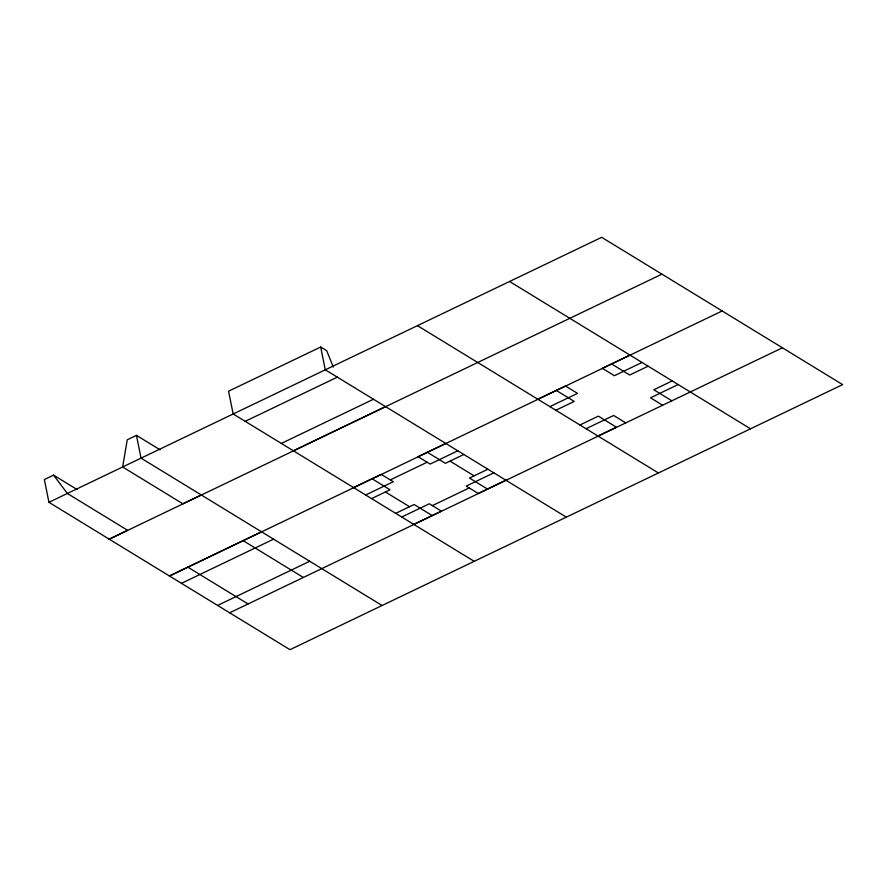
<?xml version="1.0" encoding="UTF-8"?>
<svg xmlns="http://www.w3.org/2000/svg" width="887" height="887" viewBox="0 0 887 887"><rect width="100%" height="100%" fill="white"/><g stroke="black" fill="none" stroke-linecap="round" stroke-linejoin="round"><path stroke-width="1.33" d="M77.18 489.58L53.564 475.144L44.35 479.557L48.94 502.308L289.982 649.683L842.65 384.625L601.696 237.317L48.94 502.308M160.081 449.82L136.465 435.384L127.251 439.797L122.628 466.972L182.866 503.794L201.282 494.968M333.279 367.074L326.704 350.709L320.684 347.028L228.569 391.2L233.159 413.963L474.201 561.338M245.211 421.325L337.315 377.152M281.345 443.422L373.46 399.25M109.179 539.141L127.595 530.304L67.357 493.471L53.564 475.144M293.397 450.784L385.512 406.612M109.278 539.196L661.935 274.138M169.417 575.973L261.521 531.79M353.536 487.551L381.266 474.368L393.318 481.73L365.677 494.979M445.74 443.445L418.11 456.694L430.162 464.056L457.792 450.807M537.755 399.205L565.485 386.011L577.537 393.373L549.907 406.634M629.97 355.088L602.328 368.338L614.381 375.711L642.011 362.45M169.506 576.029L722.173 310.971M390.302 479.889L427.146 462.216M181.458 583.336L273.573 539.163M371.609 498.605L390.025 489.768L371.952 478.725M463.812 454.488L445.396 463.324L427.323 452.27M555.827 410.249L574.255 401.412L556.182 390.369M648.131 366.198L629.715 375.035L611.642 363.98M395.702 513.34L414.118 504.503L432.191 515.547M579.921 424.984L598.348 416.147L616.421 427.201L597.993 436.027M487.905 469.223L469.489 478.06L487.562 489.103M672.235 380.933L653.808 389.759L671.88 400.813M401.722 517.021L429.363 503.761L441.404 511.134L413.774 524.383M493.837 472.838L466.207 486.098L478.248 493.46L505.878 480.211M217.603 605.433L309.707 561.26M586.041 428.731L613.682 415.471L625.723 422.844M678.156 384.548L650.526 397.808L662.567 405.171M432.368 505.612L469.212 487.939M229.644 612.795L782.412 347.804M509.593 281.489L750.535 428.809M417.478 325.662L658.431 472.982M566.316 517.154L325.274 369.779L320.684 347.028M449.997 461.118L474.09 475.842M385.424 491.975L409.517 506.71M382.097 605.511L141.044 458.135L136.465 435.384M243.105 540.626L303.343 577.459M187.833 567.137L248.072 603.958"/></g></svg>
